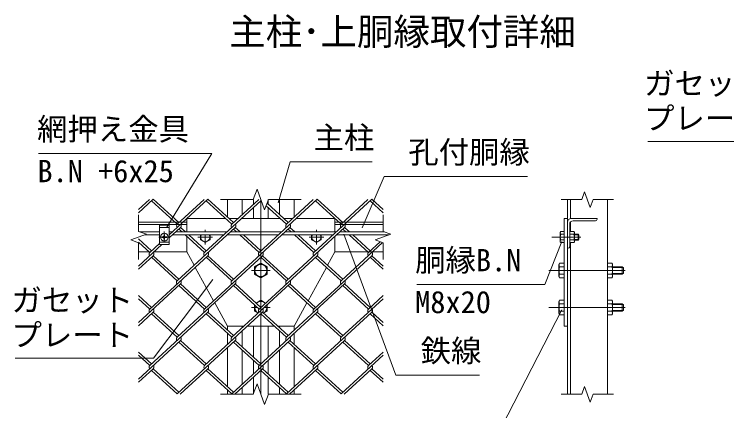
# Model space of a CAD drawing. Units: millimetres, scale not verified. Extents: x -10500 to 10500, y -7425 to 7425.
# Drawn here: x 3747 to 7592, y 2472 to 4611 of the extents above; entities that cross this region are included whole.
import ezdxf
from ezdxf.enums import TextEntityAlignment as Align

# ---------------------------------------------------------------- set-up
doc = ezdxf.new("R2010")
doc.units = ezdxf.units.MM
doc.header["$LTSCALE"] = 50
doc.linetypes.add('DASHED', pattern=[7.5, 6, -1.5])
doc.linetypes.add('USER1', pattern=[50.8, 31.75, -6.35, 6.35, -6.35])
for name, color, linetype, lineweight in [('0-1_D-STR1', 1, 'Continuous', 18), ('0-2_D-STR-DIM', 7, 'Continuous', 9), ('0-6_D-STR3', 3, 'Continuous', 13), ('0-7_D-BMK', 2, 'USER1', 13), ('0-8_D-STR-TXT', 7, 'Continuous', 9), ('0-A_D-STR2', 7, 'Continuous', 9)]:
    doc.layers.add(name, color=color, linetype=linetype, lineweight=lineweight)
doc.layers.add('0-9_D-TTL-TXT', color=7, linetype='Continuous')
doc.styles.add('ＭＳ ゴシック', font='')
doc.styles.get('ＭＳ ゴシック').set_extended_font_data('MS Gothic')

msp = doc.modelspace()

# ---------------------------------------------------------------- linework, layer by layer
at = {"layer": '0-1_D-STR1'}
for p, q in [((4897.63, 3611.61), (4897.63, 3517.03)), ((4977.63, 3611.61), (4977.63, 3530.26)), ((5037.63, 3611.61), (5037.63, 3585.24)), ((5117.63, 3611.61), (5117.63, 3585.68)), ((5177.63, 3530.7), (5177.63, 3611.61)), ((5257.63, 3517.03), (5257.63, 3611.61)), ((6732.44, 2561.63), (6732.44, 3611.61)), ((6748.44, 3508.58), (6748.44, 3611.61)), ((6948.44, 2561.63), (6948.44, 3611.61)), ((5037.63, 3568.31), (5037.63, 3508.99)), ((5117.63, 3568.31), (5117.63, 3508.99)), ((4977.63, 3513.33), (4977.63, 3508.99)), ((5177.63, 3508.99), (5177.63, 3513.33)), ((6752.44, 3508.99), (6892.44, 3508.99)), ((6892.44, 3504.99), (6892.44, 3508.99)), ((4677.63, 3488.99), (4417.63, 3488.99)), ((5737.63, 3488.99), (5477.63, 3488.99)), ((6732.44, 3348.99), (6732.44, 3488.99)), ((6744.44, 3356.99), (6744.44, 3478.99)), ((6748.44, 3439.01), (6748.44, 3490.3)), ((6762.44, 3496.99), (6884.44, 3496.99)), ((6736.44, 3348.99), (6732.44, 3348.99)), ((6748.44, 2561.63), (6748.44, 3378.97)), ((4475.13, 3328.99), (4417.63, 3328.99)), ((4677.63, 3328.99), (4500.48, 3328.99)), ((5737.63, 3328.99), (5477.63, 3328.99)), ((4897.63, 2928.99), (4897.63, 2907.12)), ((4977.63, 2928.99), (4977.63, 2920.78)), ((5037.63, 2928.99), (5037.63, 2761.47)), ((5117.63, 2928.99), (5117.63, 2761.47)), ((5177.63, 2920.78), (5177.63, 2928.99)), ((5257.63, 2907.12), (5257.63, 2928.99)), ((4897.63, 2889.75), (4897.63, 2830.11)), ((4977.63, 2903.42), (4977.63, 2816.45)), ((5177.63, 2816.45), (5177.63, 2903.42)), ((5257.63, 2830.11), (5257.63, 2889.75)), ((4897.63, 2812.75), (4897.63, 2602.16)), ((5257.63, 2602.16), (5257.63, 2812.75)), ((4977.63, 2799.09), (4977.63, 2615.82)), ((5177.63, 2615.82), (5177.63, 2799.09)), ((5037.63, 2744.11), (5037.63, 2670.8)), ((5117.63, 2744.11), (5117.63, 2670.8)), ((5037.63, 2653.44), (5037.63, 2561.63)), ((5117.63, 2653.44), (5117.63, 2561.63)), ((4897.63, 2584.8), (4897.63, 2561.63)), ((4977.63, 2598.46), (4977.63, 2561.63)), ((5177.63, 2561.63), (5177.63, 2598.46)), ((5257.63, 2561.63), (5257.63, 2584.8))]:
    msp.add_line(p, q, dxfattribs=at)
at = {"layer": '0-1_D-STR1', "linetype": 'DASHED'}
for p, q in [((4677.63, 3476.99), (4417.63, 3476.99)), ((5737.63, 3476.99), (5477.63, 3476.99))]:
    msp.add_line(p, q, dxfattribs=at)
at = {"layer": '0-1_D-STR1'}
for centre, radius, start, end in [((6752.44, 3488.99), 20, 90, 180), ((6884.44, 3504.99), 8, 270, 0), ((6762.44, 3478.99), 18, 90, 180), ((6736.44, 3356.99), 8, 270, 0)]:
    msp.add_arc(centre, radius, start, end, dxfattribs=at)
at = {"layer": '0-2_D-STR-DIM'}
for p, q in [((5036.58, 3611.61), (5057.11, 3667.99)), ((5057.11, 3667.99), (5098.15, 3555.22)), ((6825.05, 3653.89), (6809.66, 3611.61)), ((6855.83, 3569.32), (6825.05, 3653.89)), ((5036.58, 3611.61), (4859.63, 3611.61)), ((5098.15, 3555.22), (5118.67, 3611.61)), ((5295.63, 3611.61), (5118.67, 3611.61)), ((6699.44, 3611.61), (6809.66, 3611.61)), ((6871.22, 3611.61), (6855.83, 3569.32)), ((6871.22, 3611.61), (6981.44, 3611.61)), ((4417.63, 3528.99), (4417.63, 3439.77)), ((5737.63, 3528.99), (5737.63, 3439.77)), ((4417.63, 3378.21), (4417.63, 3288.99)), ((5737.63, 3378.21), (5737.63, 3288.99)), ((5036.58, 2561.63), (5057.11, 2618.01)), ((5057.11, 2618.01), (5098.15, 2505.25)), ((6825.05, 2603.92), (6809.66, 2561.63)), ((6855.83, 2519.34), (6825.05, 2603.92)), ((5036.58, 2561.63), (4859.63, 2561.63)), ((5098.15, 2505.25), (5118.67, 2561.63)), ((5295.63, 2561.63), (5118.67, 2561.63)), ((6699.44, 2561.63), (6809.66, 2561.63)), ((6871.22, 2561.63), (6855.83, 2519.34)), ((6871.22, 2561.63), (6981.44, 2561.63))]:
    msp.add_line(p, q, dxfattribs=at)
for points in [[(4417.63, 3378.21), (4375.34, 3393.6), (4459.91, 3424.38), (4417.63, 3439.77)], [(5737.63, 3378.21), (5695.34, 3393.6), (5779.91, 3424.38), (5737.63, 3439.77)]]:
    msp.add_lwpolyline(points, dxfattribs=at)
at = {"layer": '0-6_D-STR3'}
for p, q in [((4677.63, 3508.99), (4677.63, 3436.99)), ((4677.63, 3508.99), (4887.46, 3508.99)), ((4906.4, 3508.99), (4954.41, 3508.99)), ((4972.88, 3508.99), (5182.37, 3508.99)), ((5201.32, 3508.99), (5248.85, 3508.99)), ((5267.8, 3508.99), (5477.63, 3508.99)), ((5477.63, 3508.99), (5477.63, 3436.99)), ((6714.44, 2928.99), (6714.44, 3508.99)), ((6714.44, 3508.99), (6732.44, 3508.99)), ((4530.72, 3472.99), (4582.72, 3472.99)), ((4530.72, 3368.99), (4530.72, 3472.99)), ((4582.72, 3472.99), (4582.72, 3368.99)), ((4530.72, 3436.99), (4425.27, 3436.99)), ((4582.72, 3436.99), (4599.4, 3436.99)), ((4618.35, 3436.99), (4894.31, 3436.99)), ((4774.12, 3436.99), (4777.63, 3439.01)), ((4777.63, 3439.01), (4781.13, 3436.99)), ((4913.26, 3436.99), (5189.22, 3436.99)), ((5208.17, 3436.99), (5484.13, 3436.99)), ((5377.63, 3439.01), (5374.12, 3436.99)), ((5381.13, 3436.99), (5377.63, 3439.01)), ((5503.08, 3436.99), (5745.27, 3436.99)), ((6693.24, 3434.19), (6696.02, 3439.01)), ((6693.24, 3434.19), (6693.24, 3383.79)), ((6714.44, 3439.01), (6696.02, 3439.01)), ((6714.44, 3424), (6696.02, 3424)), ((6714.44, 3439.01), (6714.44, 3378.97)), ((6744.44, 3439.01), (6767.54, 3439.01)), ((6744.44, 3378.97), (6744.44, 3439.01)), ((6744.44, 3424), (6767.54, 3424)), ((6767.54, 3439.01), (6770.44, 3433.99)), ((6770.44, 3383.99), (6770.44, 3433.99)), ((6770.44, 3424.99), (6789.64, 3424.99)), ((6789.64, 3424.99), (6794.44, 3420.19)), ((6789.64, 3424.99), (6789.64, 3392.99)), ((4530.72, 3420.99), (4450.6, 3420.99)), ((4549.4, 3410.56), (4543.32, 3410.45)), ((4543.32, 3410.45), (4543.32, 3407.53)), ((4543.32, 3410.45), (4543.32, 3407.53)), ((4549.4, 3407.42), (4543.32, 3407.53)), ((4553.12, 3412.45), (4549.4, 3410.56)), ((4553.12, 3405.53), (4549.4, 3407.42)), ((4553.19, 3412.52), (4555.15, 3416.21)), ((4553.19, 3405.46), (4555.15, 3401.77)), ((4555.26, 3422.39), (4555.15, 3416.21)), ((4555.26, 3395.59), (4555.15, 3401.77)), ((4555.16, 3422.39), (4558.18, 3422.39)), ((4555.26, 3395.59), (4558.18, 3395.59)), ((4558.18, 3422.39), (4558.29, 3416.21)), ((4558.18, 3395.59), (4558.29, 3401.77)), ((4560.25, 3412.52), (4558.29, 3416.21)), ((4560.25, 3405.46), (4558.29, 3401.77)), ((4560.32, 3412.45), (4564.04, 3410.56)), ((4560.32, 3405.53), (4564.04, 3407.42)), ((4564.04, 3407.42), (4570.12, 3407.53)), ((4600.89, 3420.99), (4876.85, 3420.99)), ((4677.63, 3413.67), (4677.63, 3328.99)), ((4751.63, 3393.98), (4751.63, 3420.99)), ((4777.63, 3378.97), (4751.63, 3393.98)), ((4803.63, 3393.98), (4777.63, 3378.97)), ((4803.63, 3420.99), (4803.63, 3393.98)), ((4895.8, 3420.99), (5171.76, 3420.99)), ((5190.71, 3420.99), (5466.67, 3420.99)), ((5351.63, 3420.99), (5351.63, 3393.98)), ((5351.63, 3393.98), (5377.63, 3378.97)), ((5377.63, 3378.97), (5403.63, 3393.98)), ((5403.63, 3393.98), (5403.63, 3420.99)), ((5477.63, 3413.67), (5477.63, 3328.99)), ((5485.62, 3420.99), (5770.6, 3420.99)), ((6714.44, 3393.98), (6696.02, 3393.98)), ((6744.44, 3393.98), (6767.54, 3393.98)), ((6767.54, 3378.97), (6770.44, 3383.99)), ((6770.44, 3421.99), (6792.64, 3421.99)), ((6770.44, 3395.99), (6792.64, 3395.99)), ((6770.44, 3392.99), (6789.64, 3392.99)), ((6789.64, 3392.99), (6794.44, 3397.79)), ((6794.44, 3420.19), (6794.44, 3397.79)), ((4582.72, 3368.99), (4530.72, 3368.99)), ((6693.24, 3383.79), (6696.02, 3378.97)), ((6714.44, 3378.97), (6696.02, 3378.97)), ((6744.44, 3378.97), (6767.54, 3378.97)), ((4677.63, 3328.99), (4717.09, 3257.24)), ((5438.16, 3257.24), (5477.63, 3328.99)), ((4723.44, 3245.69), (4822.26, 3066.01)), ((5332.99, 3066.01), (5431.81, 3245.69)), ((6686.44, 3261.99), (6690.05, 3268.25)), ((6686.44, 3261.99), (6686.44, 3195.99)), ((6690.05, 3268.25), (6714.44, 3268.25)), ((6690.05, 3248.62), (6714.44, 3248.62)), ((6714.44, 3268.25), (6714.44, 3189.73)), ((6972.82, 3268.25), (6948.44, 3268.25)), ((6948.44, 3268.25), (6948.44, 3189.73)), ((6972.82, 3248.62), (6948.44, 3248.62)), ((6976.44, 3261.99), (6972.82, 3268.25)), ((6976.44, 3261.99), (6976.44, 3195.99)), ((6976.44, 3248.99), (7028.44, 3248.99)), ((6976.44, 3245.39), (7032.04, 3245.39)), ((7028.44, 3248.99), (7034.44, 3242.99)), ((7034.44, 3242.99), (7034.44, 3214.99)), ((5077.63, 3189.73), (5043.63, 3209.36)), ((5111.63, 3209.36), (5077.63, 3189.73)), ((6686.44, 3195.99), (6690.05, 3189.73)), ((6690.05, 3209.36), (6714.44, 3209.36)), ((6972.82, 3209.36), (6948.44, 3209.36)), ((6976.44, 3195.99), (6972.82, 3189.73)), ((6976.44, 3212.59), (7032.04, 3212.59)), ((6976.44, 3208.99), (7028.44, 3208.99)), ((6690.05, 3189.73), (6714.44, 3189.73)), ((6972.82, 3189.73), (6948.44, 3189.73)), ((4828.61, 3054.47), (4897.63, 2928.99)), ((5043.63, 3009.36), (5043.63, 3043.57)), ((5051.87, 3053.38), (5077.63, 3068.25)), ((5077.63, 3068.25), (5103.39, 3053.38)), ((5111.63, 3043.57), (5111.63, 3009.36)), ((6686.44, 3061.99), (6690.05, 3068.25)), ((6686.44, 3061.99), (6686.44, 2995.99)), ((6690.05, 3068.25), (6714.44, 3068.25)), ((6690.05, 3048.62), (6714.44, 3048.62)), ((6714.44, 3068.25), (6714.44, 2989.73)), ((6972.82, 3068.25), (6948.44, 3068.25)), ((6948.44, 3068.25), (6948.44, 2989.73)), ((6972.82, 3048.62), (6948.44, 3048.62)), ((6976.44, 3061.99), (6972.82, 3068.25)), ((6976.44, 3061.99), (6976.44, 2995.99)), ((6976.44, 3048.99), (7028.44, 3048.99)), ((6976.44, 3045.39), (7032.04, 3045.39)), ((7028.44, 3048.99), (7034.44, 3042.99)), ((7034.44, 3042.99), (7034.44, 3014.99)), ((5062.44, 2998.5), (5043.63, 3009.36)), ((5111.63, 3009.36), (5092.81, 2998.5)), ((6690.05, 3009.36), (6714.44, 3009.36)), ((6972.82, 3009.36), (6948.44, 3009.36)), ((6976.44, 3012.59), (7032.04, 3012.59)), ((6976.44, 3008.99), (7028.44, 3008.99)), ((5077.63, 2989.73), (5074.06, 2991.79)), ((5081.19, 2991.79), (5077.63, 2989.73)), ((6686.44, 2995.99), (6690.05, 2989.73)), ((6690.05, 2989.73), (6714.44, 2989.73)), ((6972.82, 2989.73), (6948.44, 2989.73)), ((6976.44, 2995.99), (6972.82, 2989.73)), ((4897.63, 2928.99), (4986.59, 2928.99)), ((5005.53, 2928.99), (5149.72, 2928.99)), ((6714.44, 2928.99), (6732.44, 2928.99))]:
    msp.add_line(p, q, dxfattribs=at)
at = {"layer": '0-6_D-STR3', "linetype": 'DASHED'}
for p, q in [((4530.72, 3460.99), (4582.72, 3460.99)), ((4582.72, 3380.99), (4530.72, 3380.99))]:
    msp.add_line(p, q, dxfattribs=at)
at = {"layer": '0-6_D-STR3'}
for points in [[(4564.04, 3410.56), (4570.12, 3410.45), (4570.12, 3407.53)], [(5043.63, 3209.36), (5043.63, 3248.62), (5077.63, 3268.25)], [(5077.63, 3268.25), (5111.63, 3248.62), (5111.63, 3209.36)], [(7028.44, 3248.99), (7028.44, 3208.99), (7034.44, 3214.99)], [(5168.67, 2928.99), (5257.63, 2928.99), (5326.64, 3054.47)], [(7028.44, 3048.99), (7028.44, 3008.99), (7034.44, 3014.99)]]:
    msp.add_lwpolyline(points, dxfattribs=at)
for centre, radius in [((4556.72, 3408.99), 21), ((5077.63, 3228.99), 33)]:
    msp.add_circle(centre, radius, dxfattribs=at)
for centre, radius, start, end in [((6706.99, 3431.51), 13.29, 145.61585, 214.38415), ((6743.38, 3408.99), 49.68, 162.4121, 197.5879), ((6756.57, 3431.51), 13.29, 325.61586, 34.38414), ((6720.18, 3408.99), 49.68, 342.4121, 17.5879), ((4777.63, 3408.99), 25, 151.3146, 28.6854), ((5377.63, 3408.99), 25, 151.3146, 28.6854), ((6706.99, 3386.47), 13.29, 145.61585, 214.38415), ((6756.57, 3386.47), 13.29, 325.61585, 34.38416), ((6704.4, 3258.43), 17.38, 145.61575, 214.38425), ((6751.98, 3228.99), 64.96, 162.41205, 197.58795), ((6958.48, 3258.43), 17.38, 325.61575, 34.38425), ((6910.9, 3228.99), 64.96, 342.41205, 17.58795), ((6704.4, 3199.54), 17.38, 145.61575, 214.38425), ((6958.48, 3199.54), 17.38, 325.61575, 34.38425), ((5077.63, 3028.99), 33, 159.23811, 244.23811), ((5077.63, 3028.99), 33, 43.50354, 136.49646), ((5077.63, 3028.99), 33, 295.76189, 20.76189), ((6704.4, 3058.43), 17.38, 145.61575, 214.38425), ((6751.98, 3028.99), 64.96, 162.41205, 197.58795), ((6958.48, 3058.43), 17.38, 325.61575, 34.38425), ((6910.9, 3028.99), 64.96, 342.41205, 17.58795), ((6704.4, 2999.54), 17.38, 145.61575, 214.38425), ((6958.48, 2999.54), 17.38, 325.61575, 34.38425)]:
    msp.add_arc(centre, radius, start, end, dxfattribs=at)
at = {"layer": '0-7_D-BMK'}
for p, q in [((5077.63, 2561.63), (5077.63, 3611.61)), ((4556.72, 3438.75), (4556.72, 3379.23)), ((4777.63, 3448.99), (4777.63, 3436.99)), ((5377.63, 3448.99), (5377.63, 3436.99)), ((4526.96, 3408.99), (4586.48, 3408.99)), ((4737.63, 3408.99), (4817.63, 3408.99)), ((4777.63, 3420.99), (4777.63, 3368.99)), ((5417.63, 3408.99), (5337.63, 3408.99)), ((5377.63, 3420.99), (5377.63, 3368.99)), ((6647.69, 3408.99), (6805.19, 3408.99)), ((5128.63, 3228.99), (5026.63, 3228.99)), ((6632.83, 3228.99), (7044.82, 3228.99)), ((5059.54, 3028.99), (5026.63, 3028.99)), ((5128.63, 3028.99), (5095.72, 3028.99)), ((6632.83, 3028.99), (7044.82, 3028.99))]:
    msp.add_line(p, q, dxfattribs=at)
at = {"layer": '0-8_D-STR-TXT'}
for points in [[(7166.54, 3924.41), (7912.5, 3924.41), (8054.85, 4188.25)], [(3877.88, 3859.58), (4812.93, 3859.58), (4569.99, 3462.69)], [(5678.47, 3815.15), (5235.17, 3815.15), (5170.68, 3594.43)], [(6516.16, 3736.31), (5743.54, 3736.31), (5623.99, 3458.33)], [(6257.91, 2663.75), (5805.72, 2663.75), (5525.22, 3425.63)], [(5919.48, 3153.6), (6610.87, 3153.6), (6703.01, 3385.82)], [(3752.51, 2755.4), (4498.48, 2755.4), (4818.88, 3179.79)], [(7317.94, 2261.18), (6313.1, 2261.18), (6701.57, 3016.29)]]:
    msp.add_lwpolyline(points, dxfattribs=at)
at = {"layer": '0-A_D-STR2'}
for p, q in [((4497.28, 3613.65), (4417.63, 3540.66)), ((4476.58, 3611.61), (4417.63, 3557.59)), ((4625.79, 3478.53), (4487.81, 3604.97)), ((4635.26, 3487.21), (4497.28, 3613.65)), ((4771.49, 3611.61), (4626.02, 3478.31)), ((5079.44, 3606.63), (4773.24, 3326.05)), ((4920.7, 3478.53), (4782.72, 3604.97)), ((5066.4, 3611.61), (4920.94, 3478.31)), ((5381.99, 3613.63), (5068.15, 3326.05)), ((5215.61, 3478.53), (5106.59, 3578.42)), ((5225.08, 3487.21), (5111.33, 3591.44)), ((5360.84, 3611.61), (5215.61, 3478.53)), ((5676.9, 3613.63), (5363.06, 3326.05)), ((5510.52, 3478.53), (5372.54, 3604.97)), ((5519.99, 3487.21), (5382.01, 3613.65)), ((5655.75, 3611.61), (5510.52, 3478.53)), ((5737.63, 3540.62), (5667.43, 3604.95)), ((5737.63, 3557.98), (5676.9, 3613.63)), ((4644.73, 3461.17), (4582.72, 3404.34)), ((4939.64, 3461.17), (4625.79, 3173.57)), ((4671.12, 3436.99), (4644.73, 3461.17)), ((5234.56, 3461.17), (4920.7, 3173.57)), ((4966.03, 3436.99), (4939.64, 3461.17)), ((5529.47, 3461.17), (5215.61, 3173.57)), ((5260.94, 3436.99), (5234.56, 3461.17)), ((5555.85, 3436.99), (5529.47, 3461.17)), ((4652.18, 3436.99), (4635.26, 3452.49)), ((4947.09, 3436.99), (4930.17, 3452.49)), ((5242, 3436.99), (5225.08, 3452.49)), ((5536.91, 3436.99), (5519.99, 3452.49)), ((4487.81, 3334.73), (4417.63, 3399.04)), ((4773.24, 3326.05), (4669.64, 3420.99)), ((4782.72, 3334.73), (4688.58, 3420.99)), ((5068.15, 3326.05), (4964.55, 3420.99)), ((5077.63, 3334.73), (4983.49, 3420.99)), ((5363.06, 3326.05), (5259.46, 3420.99)), ((5372.54, 3334.73), (5278.4, 3420.99)), ((5657.98, 3326.05), (5554.37, 3420.99)), ((5667.45, 3334.73), (5573.32, 3420.99)), ((5721.36, 3384.13), (5657.98, 3326.05)), ((4478.33, 3326.05), (4417.63, 3381.68)), ((4544.14, 3368.99), (4417.63, 3253.06)), ((4530.72, 3374.06), (4478.33, 3326.05)), ((5734.92, 3379.19), (5510.52, 3173.57)), ((4497.28, 3308.69), (4417.63, 3235.7)), ((4792.19, 3308.69), (4478.33, 3021.09)), ((4635.26, 3182.25), (4497.28, 3308.69)), ((5087.1, 3308.69), (4773.24, 3021.09)), ((4930.17, 3182.25), (4792.19, 3308.69)), ((5382.01, 3308.69), (5068.15, 3021.09)), ((5225.08, 3182.25), (5087.1, 3308.69)), ((5676.92, 3308.69), (5363.06, 3021.09)), ((5519.99, 3182.25), (5382.01, 3308.69)), ((5737.63, 3253.06), (5676.92, 3308.69)), ((4625.79, 3173.57), (4487.81, 3300.01)), ((4920.7, 3173.57), (4782.72, 3300.01)), ((5215.61, 3173.57), (5077.63, 3300.01)), ((5510.52, 3173.57), (5373.36, 3299.25)), ((5737.63, 3235.7), (5667.45, 3300.01)), ((4644.73, 3156.21), (4417.63, 2948.11)), ((4939.64, 3156.21), (4625.79, 2868.61)), ((4782.72, 3029.77), (4644.73, 3156.21)), ((5234.56, 3156.21), (4920.7, 2868.61)), ((5077.63, 3029.77), (4939.64, 3156.21)), ((5529.47, 3156.21), (5215.61, 2868.61)), ((5372.54, 3029.77), (5234.55, 3156.21)), ((5667.45, 3029.77), (5529.47, 3156.21)), ((4773.24, 3021.09), (4635.26, 3147.53)), ((5068.15, 3021.09), (4930.17, 3147.53)), ((5363.06, 3021.09), (5225.08, 3147.53)), ((5657.98, 3021.09), (5519.99, 3147.53)), ((4487.81, 3029.77), (4417.63, 3094.08)), ((4478.33, 3021.09), (4417.63, 3076.72)), ((5737.63, 3076.72), (5510.52, 2868.61)), ((5737.63, 3094.08), (5657.98, 3021.09)), ((4497.28, 3003.73), (4417.63, 2930.74)), ((4792.19, 3003.73), (4478.33, 2716.13)), ((4635.26, 2877.29), (4497.28, 3003.73)), ((5087.1, 3003.73), (4773.24, 2716.13)), ((4930.17, 2877.29), (4792.19, 3003.73)), ((5382.01, 3003.73), (5068.15, 2716.13)), ((5225.08, 2877.29), (5087.1, 3003.73)), ((5676.92, 3003.73), (5363.06, 2716.13)), ((5519.99, 2877.29), (5382.01, 3003.73)), ((5737.63, 2948.11), (5676.92, 3003.73)), ((4625.79, 2868.61), (4487.81, 2995.05)), ((4920.7, 2868.61), (4782.72, 2995.05)), ((5215.61, 2868.61), (5077.63, 2995.05)), ((5510.52, 2868.61), (5372.54, 2995.05)), ((5737.63, 2930.74), (5667.45, 2995.05)), ((4644.73, 2851.25), (4417.63, 2643.15)), ((4939.64, 2851.25), (4625.79, 2563.65)), ((4782.72, 2724.81), (4644.73, 2851.25)), ((5234.56, 2851.25), (4920.7, 2563.65)), ((5077.63, 2724.81), (4939.64, 2851.25)), ((5529.47, 2851.25), (5215.61, 2563.65)), ((5372.54, 2724.81), (5234.56, 2851.25)), ((5667.45, 2724.81), (5529.47, 2851.25)), ((4773.24, 2716.13), (4635.26, 2842.57)), ((5068.15, 2716.13), (4930.17, 2842.57)), ((5363.06, 2716.13), (5225.08, 2842.57)), ((5657.98, 2716.13), (5519.99, 2842.57)), ((4487.81, 2724.81), (4417.63, 2789.12)), ((4478.33, 2716.13), (4417.63, 2771.76)), ((5737.63, 2771.76), (5510.52, 2563.65)), ((5737.63, 2789.12), (5657.98, 2716.13)), ((4497.28, 2698.77), (4417.63, 2625.79)), ((4635.26, 2572.34), (4497.28, 2698.77)), ((4792.19, 2698.77), (4642.53, 2561.63)), ((4930.17, 2572.34), (4792.19, 2698.77)), ((5087.1, 2698.77), (4937.44, 2561.63)), ((5225.08, 2572.34), (5087.1, 2698.77)), ((5382.01, 2698.77), (5232.35, 2561.63)), ((5519.99, 2572.34), (5382.01, 2698.77)), ((5676.92, 2698.77), (5527.26, 2561.63)), ((5737.63, 2643.15), (5676.92, 2698.77)), ((4625.79, 2563.65), (4487.81, 2690.09)), ((4920.7, 2563.65), (4782.72, 2690.09)), ((5215.61, 2563.65), (5077.63, 2690.09)), ((5510.52, 2563.65), (5372.54, 2690.09)), ((5737.63, 2625.79), (5667.45, 2690.09))]:
    msp.add_line(p, q, dxfattribs=at)
msp.add_lwpolyline([(4930.17, 3487.21), (4792.19, 3613.65), (4582.72, 3421.7)], dxfattribs=at)
for centre, start, end in [((4635.47, 3469.61), 137.5, 222.5), ((4635.47, 3469.61), 317.5, 42.5), ((4930.38, 3469.61), 137.5, 222.5), ((4930.38, 3469.61), 317.5, 42.5), ((5225.3, 3469.61), 137.5, 222.5), ((5225.3, 3469.61), 317.5, 42.5), ((5520.21, 3469.61), 137.5, 222.5), ((5520.21, 3469.61), 317.5, 42.5), ((4487.81, 3317.37), 137.5, 222.5), ((4487.81, 3317.37), 317.5, 42.5), ((4782.72, 3317.37), 137.5, 222.5), ((4782.72, 3317.37), 317.5, 42.5), ((5077.63, 3317.37), 137.5, 222.5), ((5077.63, 3317.37), 317.5, 42.5), ((5372.54, 3317.37), 137.5, 222.5), ((5372.54, 3317.37), 317.5, 42.5), ((5667.66, 3317.13), 137.5, 222.5), ((5667.66, 3317.13), 317.5, 42.5), ((4635.24, 3164.87), 137.5, 222.5), ((4635.24, 3164.87), 317.5, 42.5), ((4930.15, 3164.87), 137.5, 222.5), ((4930.15, 3164.87), 317.5, 42.5), ((5225.06, 3164.87), 137.5, 222.5), ((5225.06, 3164.87), 317.5, 42.5), ((5519.97, 3164.87), 137.5, 222.5), ((5519.97, 3164.87), 317.5, 42.5), ((4487.81, 3012.41), 137.5, 222.5), ((4487.81, 3012.41), 317.5, 42.5), ((4782.72, 3012.41), 137.5, 222.5), ((4782.72, 3012.41), 317.5, 42.5), ((5077.63, 3012.41), 137.5, 222.5), ((5077.63, 3012.41), 317.5, 42.5), ((5372.54, 3012.41), 137.5, 222.5), ((5372.54, 3012.41), 317.5, 42.5), ((5667.66, 3012.17), 137.5, 222.5), ((5667.66, 3012.17), 317.5, 42.5), ((4635.24, 2859.91), 137.5, 222.5), ((4635.24, 2859.91), 317.5, 42.5), ((4930.15, 2859.91), 137.5, 222.5), ((4930.15, 2859.91), 317.5, 42.5), ((5225.32, 2859.72), 137.5, 222.5), ((5225.32, 2859.72), 317.5, 42.5), ((5520.23, 2859.72), 137.5, 222.5), ((5520.23, 2859.72), 317.5, 42.5), ((4487.81, 2707.45), 137.5, 222.5), ((4487.81, 2707.45), 317.5, 42.5), ((4782.95, 2707.24), 137.5, 222.5), ((4782.95, 2707.24), 317.5, 42.5), ((5077.86, 2707.24), 137.5, 222.5), ((5077.86, 2707.24), 317.5, 42.5), ((5372.77, 2707.24), 137.5, 222.5), ((5372.77, 2707.24), 317.5, 42.5), ((5667.9, 2707), 137.5, 222.5), ((5667.9, 2707), 317.5, 42.5)]:
    msp.add_arc(centre, 12.85, start, end, dxfattribs=at)

# ---------------------------------------------------------------- texts
at = {"layer": '0-8_D-STR-TXT', "style": 'ＭＳ ゴシック'}
for s, p in [('ガセット', (7146.23, 4141.62)), ('プレート', (7146.23, 3953.66)), ('網押え金具', (3870.27, 3895.17)), ('主柱', (5362.48, 3849.47)), ('孔付胴縁', (5873.39, 3771.26)), ('B.N +6x25', (3872.06, 3669.07)), ('胴縁B.N', (5910.59, 3188.56)), ('ガセット', (3732.21, 2972.61)), ('M8x20', (5910.59, 2962.59)), ('プレート', (3732.21, 2784.64)), ('鉄線', (5940.01, 2699.66))]:
    msp.add_text(s, height=120.2, dxfattribs=at).set_placement(p, align=Align.BOTTOM_LEFT)
at = {"layer": '0-9_D-TTL-TXT', "style": 'ＭＳ ゴシック'}
msp.add_text('主柱･上胴縁取付詳細', height=144.4, dxfattribs=at).set_placement((4907.05, 4401.84), align=Align.BOTTOM_LEFT)

doc.saveas('drawing.dxf')
